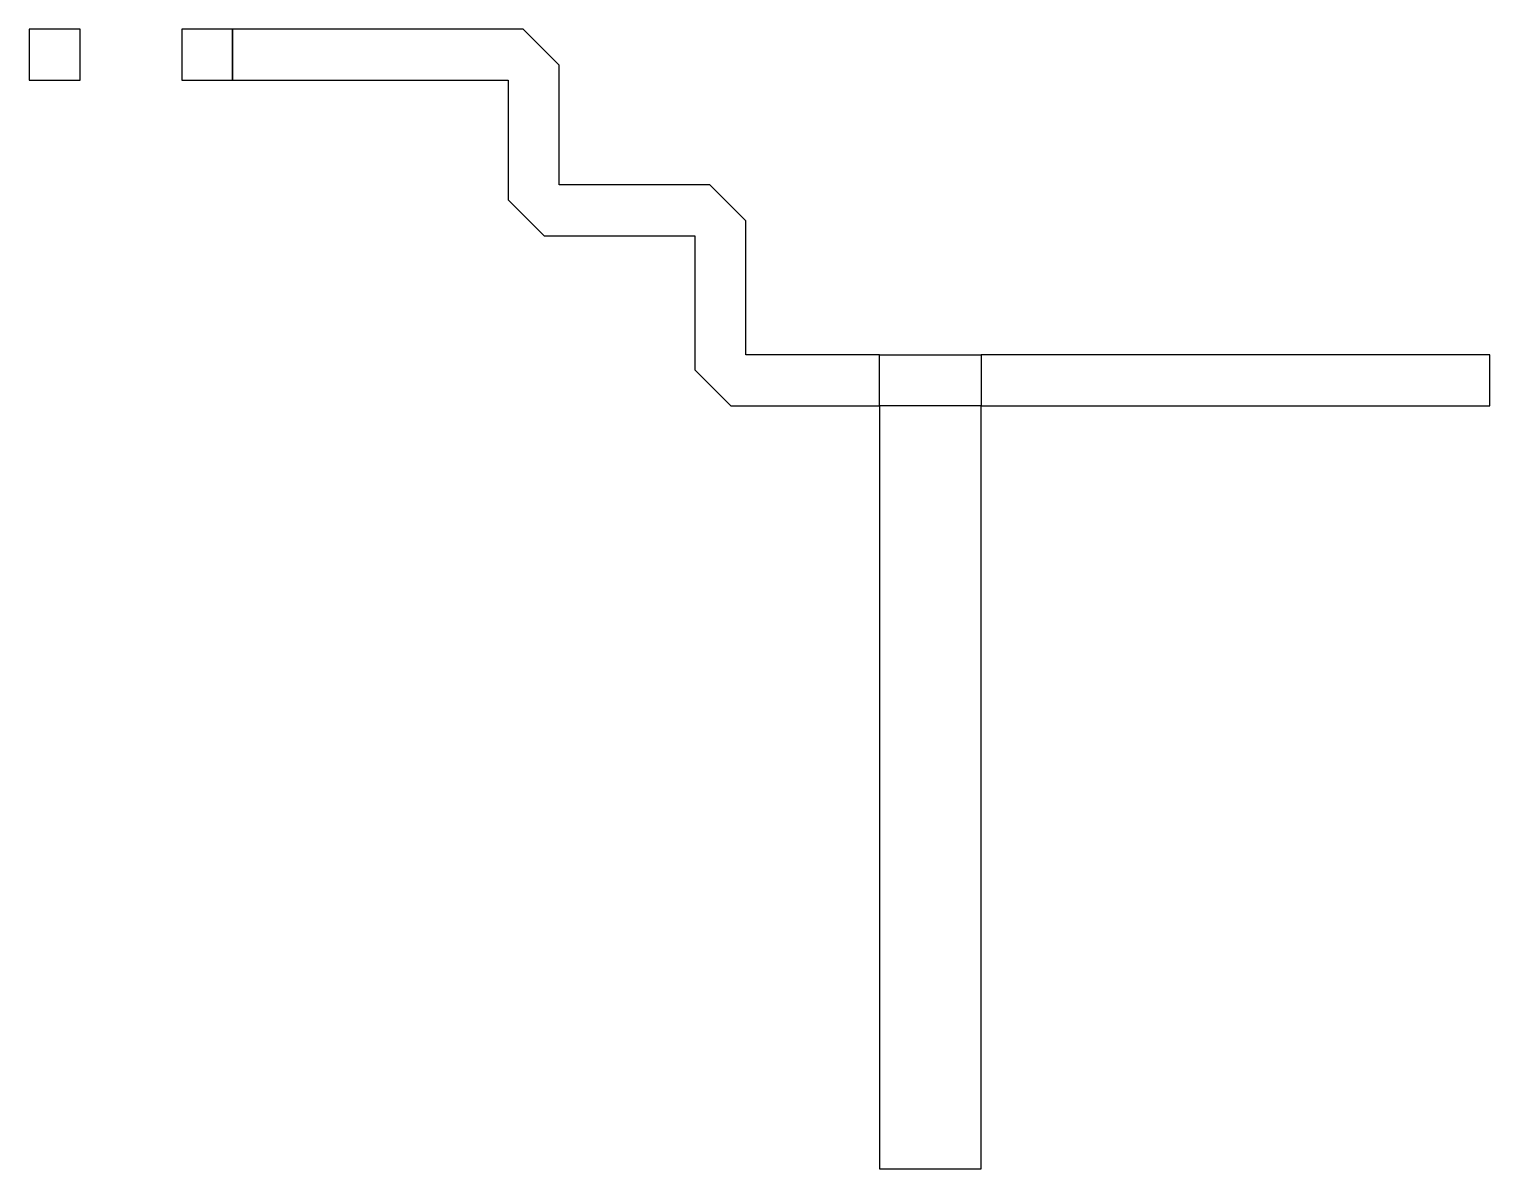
# Model space of a CAD drawing. Extents: x -78 to 209, y -75 to 149.
import ezdxf

# ---------------------------------------------------------------- set-up
doc = ezdxf.new("R2010")
doc.units = 9
doc.layers.add('NA', color=1, linetype='CONTINUOUS')

msp = doc.modelspace()

# ---------------------------------------------------------------- linework, layer by layer
at = {"layer": 'NA'}
for points in [[(-78.1, 149.2), (-78.1, 139.2), (-68.1, 139.2), (-68.1, 149.2), (-78.1, 149.2)], [(-48.1, 149.2), (-48.1, 139.2), (-38.1, 139.2), (-38.1, 149.2), (-48.1, 149.2)], [(-38.1, 139.2), (16.1, 139.2), (16.1, 115.67), (23.17, 108.6), (52.8, 108.6), (52.8, 82.27), (59.87, 75.2), (89.1, 75.2), (89.1, 85.2), (62.8, 85.2), (62.8, 111.53), (55.73, 118.6), (26.1, 118.6), (26.1, 142.13), (19.03, 149.2), (-38.1, 149.2), (-38.1, 139.2)], [(89.1, 75.2), (89.1, 85.2), (109.1, 85.2), (109.1, 75.2)], [(109.1, 75.2), (209.1, 75.2), (209.1, 85.2), (109.1, 85.2)], [(89.1, 75.2), (89.1, -74.8), (109.1, -74.8), (109.1, 75.2)]]:
    msp.add_lwpolyline(points, close=True, dxfattribs=at)

doc.saveas('drawing.dxf')
